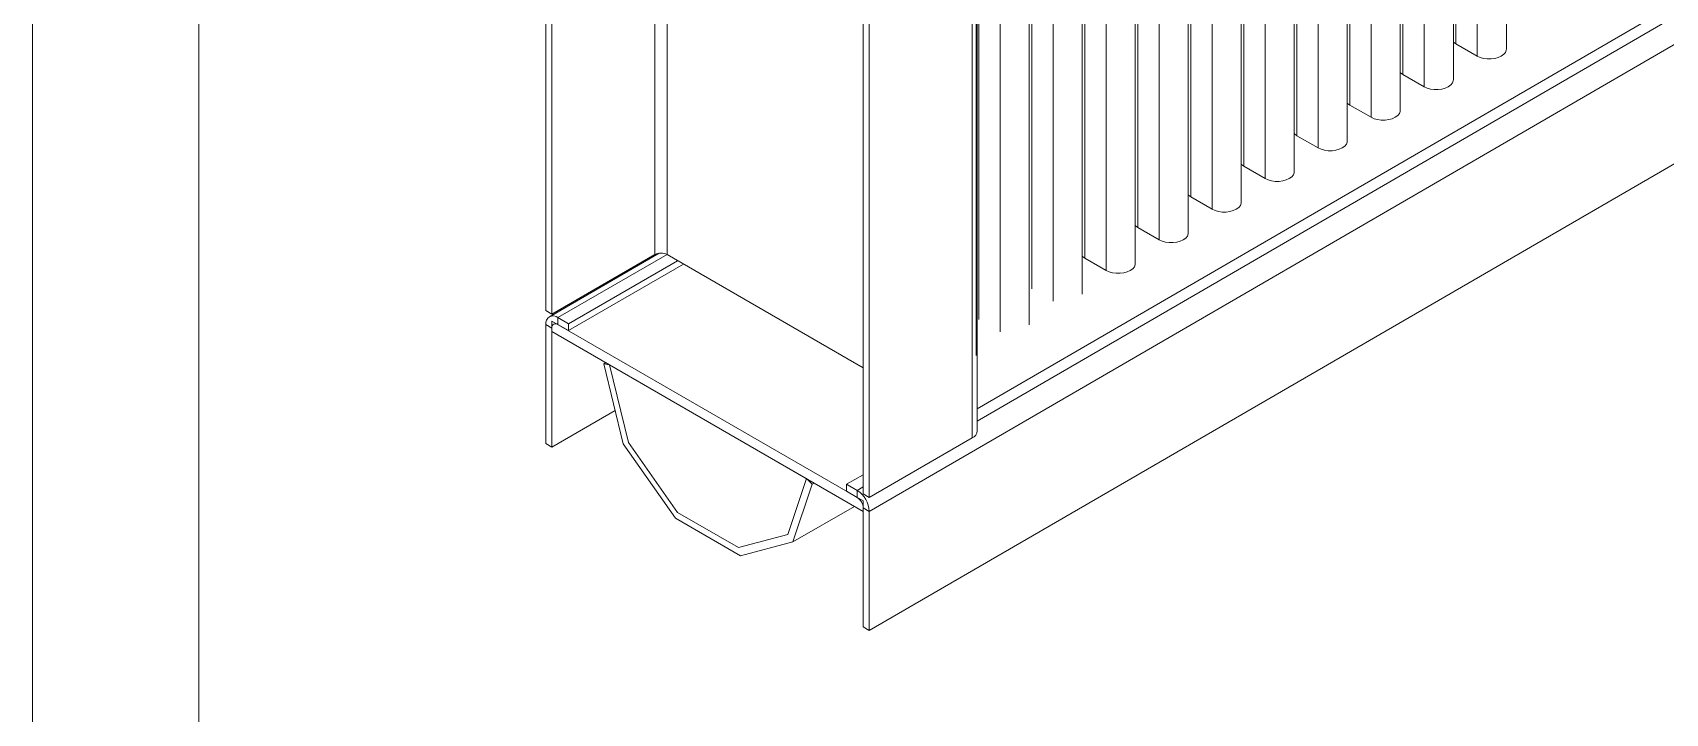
# Model space of a CAD drawing. Header units: millimetres. Extents: x 18217 to 37054, y 415 to 7180.
# Drawn here: x 18217 to 19131, y 2275 to 2656 of the extents above; entities that cross this region are included whole.
import ezdxf

# ---------------------------------------------------------------- set-up
doc = ezdxf.new("R2010")
doc.units = ezdxf.units.MM

# ---------------------------------------------------------------- blocks, each defined once
blk = doc.blocks.new('sdasdasdasdas')
at = {"linetype": 'ByBlock', "lineweight": 9}
for p, q in [((19375.08, 3178.47), (19375.08, 1953.66)), ((19377.91, 3176.84), (19377.91, 1952.02)), ((19425.99, 3152.34), (19425.99, 1979.78)), ((19431.65, 1979.78), (19431.65, 3149.08)), ((19574.19, 3119.04), (19574.19, 1894.23)), ((19576.53, 1897.49), (19576.53, 3122.3)), ((19523.28, 3092.91), (19523.28, 1868.1)), ((19526.11, 3091.28), (19526.11, 1866.47)), ((20661.95, 2518.13), (19526.11, 1859.93)), ((20597.61, 2499.76), (19576.53, 1907.82)), ((20602.56, 2496.91), (19576.53, 1902.11)), ((19526.11, 1804.41), (20661.95, 2462.61)), ((19799.99, 2078.09), (19799.99, 2440.73)), ((19809.89, 2072.37), (19809.89, 2435.02)), ((19823.55, 2075.54), (19823.55, 2439.36)), ((19775.24, 2063.8), (19775.24, 2426.45)), ((19798.8, 2061.25), (19798.8, 2425.07)), ((19785.14, 2058.09), (19785.14, 2420.73)), ((19750.49, 2049.51), (19750.49, 2412.16)), ((19774.05, 2046.97), (19774.05, 2410.79)), ((19760.39, 2043.8), (19760.39, 2406.44)), ((19725.74, 2035.23), (19725.74, 2397.87)), ((19749.3, 2032.68), (19749.3, 2396.5)), ((19735.64, 2029.51), (19735.64, 2392.16)), ((19701, 2020.94), (19701, 2383.58)), ((19724.55, 2018.39), (19724.55, 2382.21)), ((19710.89, 2015.23), (19710.89, 2377.87)), ((19676.25, 2006.65), (19676.25, 2369.3)), ((19686.15, 2000.94), (19686.15, 2363.58)), ((19699.8, 2004.11), (19699.8, 2367.92)), ((19651.5, 1992.37), (19651.5, 2355.01)), ((19661.4, 1986.65), (19661.4, 2349.3)), ((19675.05, 1989.82), (19675.05, 2353.64)), ((19626.75, 1978.08), (19626.75, 2340.72)), ((19636.65, 1972.36), (19636.65, 2335.01)), ((19650.31, 1975.53), (19650.31, 2339.35)), ((19602, 1963.79), (19602, 2326.44)), ((19611.9, 1958.08), (19611.9, 2320.72)), ((19625.56, 1961.24), (19625.56, 2325.06)), ((19577.25, 1949.5), (19577.25, 2312.15)), ((19600.81, 1946.96), (19600.81, 2310.78)), ((19587.15, 1943.79), (19587.15, 2306.43)), ((19576.06, 1932.67), (19576.06, 2296.49)), ((19576.53, 1930.46), (19576.53, 2294.28)), ((19799.99, 2078.09), (19809.89, 2072.37)), ((19775.24, 2063.8), (19785.14, 2058.09)), ((19750.49, 2049.51), (19760.39, 2043.8)), ((19725.75, 2035.23), (19735.65, 2029.51)), ((19701, 2020.94), (19710.9, 2015.22)), ((19676.25, 2006.65), (19686.15, 2000.94)), ((19651.5, 1992.37), (19661.4, 1986.65)), ((19428.06, 1980.42), (19376.73, 1950.79)), ((19377.91, 1952.02), (19425.99, 1979.78)), ((19380.73, 1950.39), (19431.65, 1979.78)), ((19385.68, 1947.53), (19436.59, 1976.92)), ((19385.68, 1944.27), (19439.42, 1975.29)), ((19431.65, 1979.78), (19523.28, 1926.88)), ((19626.75, 1978.08), (19636.65, 1972.36)), ((19375.08, 1953.66), (19377.91, 1952.02)), ((19377.91, 1945.49), (19375.08, 1947.12)), ((19375.08, 1891.6), (19375.08, 1947.12)), ((19377.91, 1948.76), (19377.91, 1943.86)), ((19377.91, 1948.76), (19523.28, 1864.83)), ((19377.91, 1889.97), (19377.91, 1945.49)), ((19380.73, 1950.39), (19385.68, 1947.53)), ((19380.73, 1947.13), (19380.73, 1950.39)), ((19380.73, 1947.13), (19385.68, 1944.27)), ((19385.68, 1947.53), (19385.68, 1944.27)), ((19377.91, 1943.86), (19523.28, 1859.93)), ((19402.15, 1928.85), (19403.03, 1929.36)), ((19402.15, 1928.85), (19411.21, 1891.41)), ((19402.15, 1928.85), (19404.84, 1928.31)), ((19576.53, 1930.46), (19576.53, 1930.65)), ((19404.84, 1928.31), (19496.77, 1875.24)), ((19413.62, 1892.04), (19404.84, 1928.31)), ((19407.44, 1907.02), (19377.91, 1889.97)), ((19377.91, 1889.97), (19375.08, 1891.6)), ((19411.21, 1891.41), (19435.68, 1856.76)), ((19436.6, 1859.5), (19413.62, 1892.04)), ((19526.11, 1866.47), (19574.19, 1894.23)), ((19523.28, 1877.08), (19515.5, 1872.59)), ((19496.77, 1875.24), (19487.99, 1849.11)), ((19490.39, 1845.71), (19499.46, 1872.68)), ((19496.77, 1875.24), (19499.46, 1872.68)), ((19499.46, 1872.68), (19500.33, 1873.18)), ((19515.5, 1872.59), (19520.45, 1869.73)), ((19515.5, 1872.59), (19515.5, 1869.32)), ((19515.5, 1869.32), (19520.45, 1866.47)), ((19523.28, 1871.36), (19520.45, 1869.73)), ((19520.45, 1866.47), (19520.45, 1869.73)), ((19526.11, 1866.47), (19523.28, 1868.1)), ((19490.39, 1845.71), (19519.16, 1862.31)), ((19523.28, 1864.83), (19523.28, 1859.93)), ((19523.28, 1861.57), (19526.11, 1859.93)), ((19523.28, 1861.57), (19523.28, 1806.04)), ((19435.68, 1856.76), (19465.93, 1839.3)), ((19465.01, 1843.1), (19436.6, 1859.5)), ((19526.11, 1859.93), (19526.11, 1804.41)), ((19487.99, 1849.11), (19465.01, 1843.1)), ((19465.93, 1839.3), (19490.39, 1845.71)), ((19523.28, 1806.04), (19526.11, 1804.41))]:
    blk.add_line(p, q, dxfattribs=at)
at = {"linetype": 'ByBlock', "lineweight": 9, "flags": 128}
for points in [[(19798.8, 2078.97), (19798.87, 2078.9), (19799.99, 2078.09)], [(19809.89, 2072.37), (19811.29, 2071.73), (19812.91, 2071.28), (19814.65, 2071.05), (19816.44, 2071.05), (19818.19, 2071.28), (19819.8, 2071.73), (19821.21, 2072.37), (19822.32, 2073.18), (19823.1, 2074.11), (19823.5, 2075.12), (19823.55, 2075.74)], [(19774.05, 2064.68), (19774.13, 2064.61), (19775.24, 2063.8)], [(19785.14, 2058.09), (19786.54, 2057.44), (19788.16, 2056.99), (19789.9, 2056.76), (19791.7, 2056.76), (19793.44, 2056.99), (19795.06, 2057.44), (19796.46, 2058.09), (19797.57, 2058.89), (19798.35, 2059.83), (19798.75, 2060.83), (19798.8, 2061.45)], [(19749.3, 2050.39), (19749.38, 2050.32), (19750.49, 2049.51)], [(19760.39, 2043.8), (19761.79, 2043.15), (19763.41, 2042.71), (19765.15, 2042.48), (19766.95, 2042.48), (19768.69, 2042.71), (19770.31, 2043.15), (19771.71, 2043.8), (19772.82, 2044.61), (19773.6, 2045.54), (19774, 2046.55), (19774.05, 2047.16)], [(19724.55, 2036.11), (19724.63, 2036.04), (19725.75, 2035.23)], [(19735.65, 2029.51), (19737.05, 2028.87), (19738.66, 2028.42), (19740.41, 2028.19), (19742.2, 2028.19), (19743.94, 2028.42), (19745.56, 2028.87), (19746.96, 2029.51), (19748.08, 2030.32), (19748.85, 2031.25), (19749.25, 2032.26), (19749.3, 2032.87)], [(19699.8, 2021.82), (19699.88, 2021.75), (19701, 2020.94)], [(19710.9, 2015.22), (19712.3, 2014.58), (19713.91, 2014.13), (19715.66, 2013.9), (19717.45, 2013.9), (19719.2, 2014.13), (19720.81, 2014.58), (19722.21, 2015.22), (19723.33, 2016.03), (19724.1, 2016.97), (19724.5, 2017.97), (19724.55, 2018.59)], [(19675.05, 2007.53), (19675.13, 2007.46), (19676.25, 2006.65)], [(19686.15, 2000.94), (19687.55, 2000.29), (19689.16, 1999.84), (19690.91, 1999.61), (19692.7, 1999.61), (19694.45, 1999.84), (19696.06, 2000.29), (19697.46, 2000.94), (19698.58, 2001.75), (19699.36, 2002.68), (19699.75, 2003.69), (19699.8, 2004.3)], [(19650.31, 1993.25), (19650.38, 1993.17), (19651.5, 1992.37)], [(19661.4, 1986.65), (19662.8, 1986.01), (19664.41, 1985.56), (19666.16, 1985.33), (19667.95, 1985.33), (19669.7, 1985.56), (19671.31, 1986.01), (19672.71, 1986.65), (19673.83, 1987.46), (19674.61, 1988.39), (19675.01, 1989.4), (19675.05, 1990.01)], [(19625.56, 1978.96), (19625.63, 1978.89), (19626.75, 1978.08)], [(19636.65, 1972.36), (19638.05, 1971.72), (19639.66, 1971.27), (19641.41, 1971.04), (19643.2, 1971.04), (19644.95, 1971.27), (19646.56, 1971.72), (19647.96, 1972.36), (19649.08, 1973.17), (19649.86, 1974.1), (19650.26, 1975.11), (19650.31, 1975.73)]]:
    blk.add_lwpolyline(points, dxfattribs=at)
at = {"linetype": 'ByBlock', "lineweight": 9}
for centre, radius, start, end in [((19428.82, 1974.32), 6.15, 62.60907, 117.39093), ((19378.53, 1947.68), 3.49, 50.79663, 189.21392), ((19379.63, 1945.77), 1.75, 50.79571, 189.21634), ((19572.53, 1897.89), 4.02, 294.37677, 354.30513), ((19513.83, 1859.38), 12.29, 2.60525, 57.39482), ((19517.14, 1861.29), 6.15, 2.60546, 57.3951)]:
    blk.add_arc(centre, radius, start, end, dxfattribs=at)

msp = doc.modelspace()

# ---------------------------------------------------------------- linework, layer by layer
at = {"linetype": 'ByBlock', "lineweight": 9}
for points in [[(26674.14, 7180.13), (26674.14, 1266), (18216.52, 1266), (18216.52, 7180.13)], [(26581.09, 7087.08), (26581.09, 1359.06), (18309.58, 1359.06), (18309.58, 7087.08)]]:
    msp.add_lwpolyline(points, close=True, dxfattribs=at)

# ---------------------------------------------------------------- block references
at = {"xscale": 1.2, "yscale": 1.2, "zscale": 1.2}
msp.add_blockref('sdasdasdasdas', (-4746.03, 155.66), dxfattribs=at)

doc.saveas('drawing.dxf')
